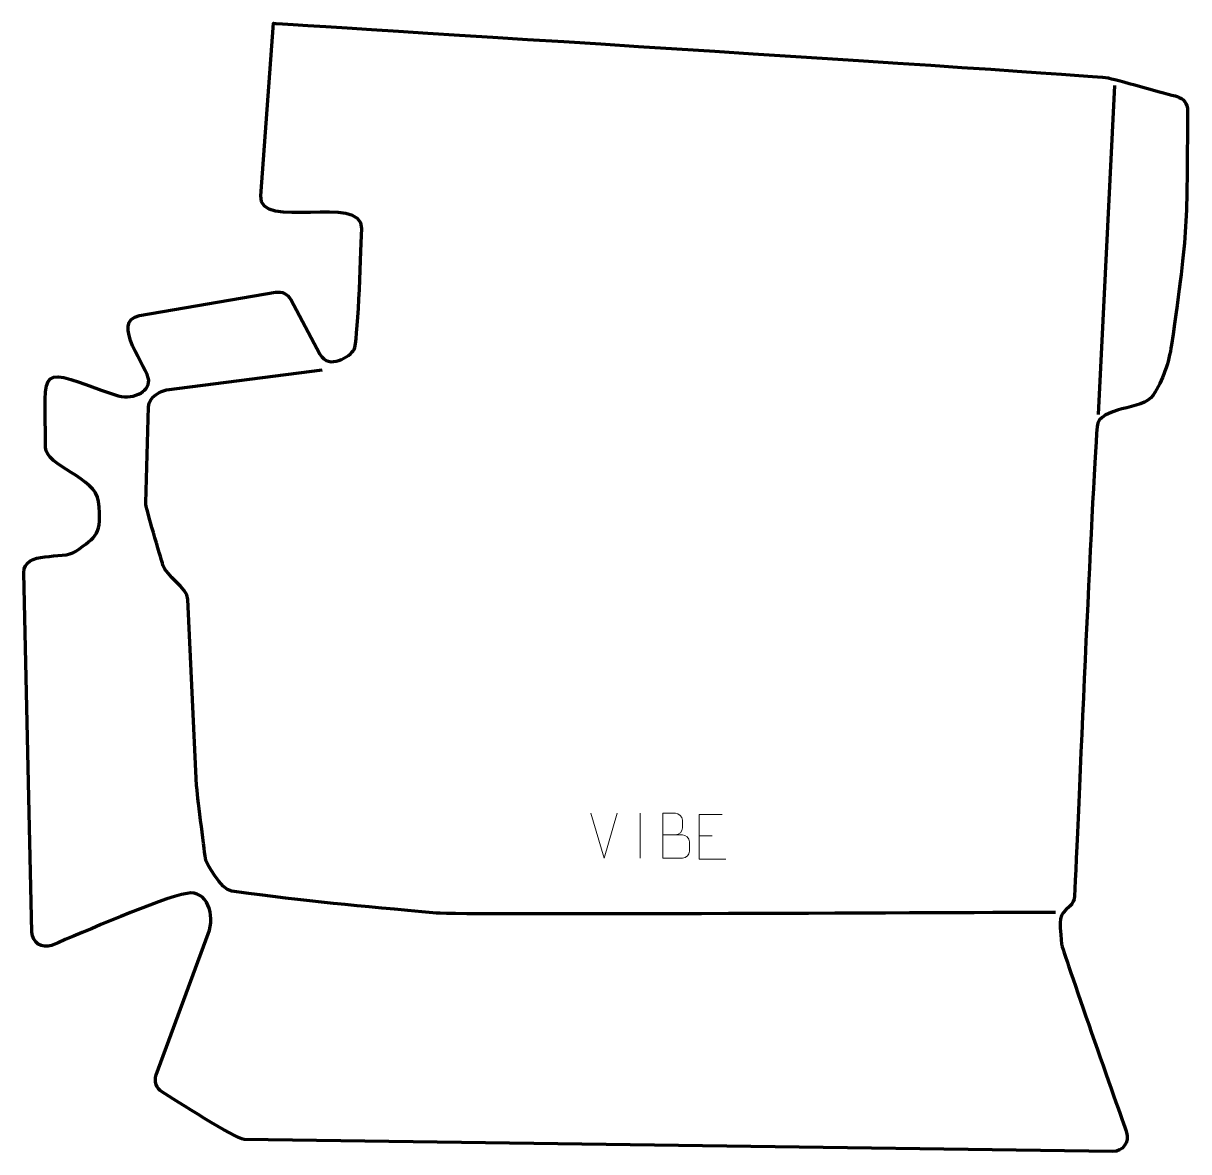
# Model space of a CAD drawing. Header units: millimetres. Extents: x -324 to 324, y -314 to 314.
import ezdxf

# ---------------------------------------------------------------- set-up
doc = ezdxf.new("R2010")
doc.units = ezdxf.units.MM
doc.header["$MEASUREMENT"] = 0
for name, color, linetype in [('layer 1', 7, 'Continuous'), ('layer 2', 7, 'Continuous'), ('layer 3', 7, 'Continuous')]:
    doc.layers.add(name, color=color, linetype=linetype)

msp = doc.modelspace()

# ---------------------------------------------------------------- linework, layer by layer
at = {"layer": 'layer 1', "color": 250, "lineweight": 9}
for points in [[(-0.8721, -150.5469), (-0.8721, -150.5469), (-8.1939, -125.5933), (-8.1939, -125.5933)], [(6.4498, -125.5933), (6.4498, -125.5933), (-0.872, -150.5469), (-0.872, -150.5469)], [(19.1279, -125.583), (19.1279, -125.583), (19.1279, -150.5571), (19.1279, -150.5571)], [(51.9597, -138.0701), (51.9597, -138.0701), (59.1278, -138.0701), (59.1278, -138.0701)]]:
    msp.add_open_spline(points, degree=3, dxfattribs=at)
for points, knots in [([(31.7457, -137.5821), (35.3843, -137.5817), (38.9714, -137.5817), (42.6108, -137.5821), (42.6108, -137.5821), (44.5862, -137.5994), (46.5098, -139.3355), (46.5098, -141.3851), (46.5098, -141.3851), (46.5094, -142.5137), (46.5094, -145.5631), (46.5098, -146.692), (46.5098, -146.692), (46.5274, -148.5499), (44.9853, -150.5638), (42.6638, -150.5469), (42.6638, -150.5469), (39.024, -150.5465), (35.3846, -150.5465), (31.7457, -150.5469), (31.7457, -150.5469), (31.7457, -142.2286), (31.7457, -133.9108), (31.7457, -125.5933), (31.7457, -125.5933), (34.1194, -125.5933), (36.4935, -125.5933), (38.8677, -125.5933), (38.8677, -125.5933), (40.5485, -125.5757), (42.6453, -127.4862), (42.663, -129.4486), (42.663, -129.4486), (42.6626, -131.5147), (42.6626, -131.6607), (42.663, -133.7272), (42.663, -133.7272), (42.6803, -135.7933), (40.8258, -137.5994), (38.8158, -137.5821)], [0, 0, 0, 0, 0.09090909, 0.09090909, 0.09090909, 0.09090909, 0.18181818, 0.18181818, 0.18181818, 0.18181818, 0.27272727, 0.27272727, 0.27272727, 0.27272727, 0.36363636, 0.36363636, 0.36363636, 0.36363636, 0.45454545, 0.45454545, 0.45454545, 0.45454545, 0.54545455, 0.54545455, 0.54545455, 0.54545455, 0.63636364, 0.63636364, 0.63636364, 0.63636364, 0.72727273, 0.72727273, 0.72727273, 0.72727273, 0.81818182, 0.81818182, 0.81818182, 0.81818182, 1, 1, 1, 1]), ([(64.8336, -126.1904), (64.8336, -126.1904), (51.9597, -126.1904), (51.9597, -126.1904), (51.9597, -126.1904), (51.9597, -126.1904), (51.9597, -151.144), (51.9597, -151.144), (51.9597, -151.144), (51.9597, -151.144), (66.8255, -151.144), (66.8255, -151.144)], [0, 0, 0, 0, 0.25, 0.25, 0.25, 0.25, 0.5, 0.5, 0.5, 0.5, 1, 1, 1, 1])]:
    msp.add_open_spline(points, degree=3, knots=knots, dxfattribs=at)
at = {"layer": 'layer 2', "color": 20, "lineweight": 70}
msp.add_open_spline([(279.3652, 283.3554), (258.4079, 285.969), (-184.7298, 313.7162), (-184.7298, 313.7162), (-184.7298, 313.7162), (-184.7298, 313.7162), (-191.7457, 217.8327), (-191.7457, 217.8327), (-191.7457, 217.8327), (-193.2265, 197.596), (-135.2101, 219.4954), (-135.6762, 199.5269), (-135.6762, 199.5269), (-136.1047, 181.2105), (-138.0014, 135.6782), (-139.8508, 132.3494), (-139.8508, 132.3494), (-141.9882, 128.5025), (-153.9966, 120.6478), (-158.8647, 129.7248), (-158.8647, 129.7248), (-158.8647, 129.7248), (-175.1281, 160.0494), (-175.1281, 160.0494), (-175.1281, 160.0494), (-176.7829, 163.1349), (-180.0779, 164.7447), (-183.5289, 164.1535), (-183.5289, 164.1535), (-183.5289, 164.1535), (-259.154, 151.1991), (-259.154, 151.1991), (-259.154, 151.1991), (-276.0679, 148.3019), (-254.2834, 121.3612), (-254.0506, 115.1727), (-254.0506, 115.1727), (-253.8054, 108.6546), (-263.4452, 103.7624), (-272.7594, 107.0321), (-272.7594, 107.0321), (-316.7119, 122.4614), (-311.6452, 125.4085), (-311.4313, 77.7667), (-311.4313, 77.7667), (-311.3856, 67.5956), (-283.3511, 61.1074), (-281.9554, 47.8477), (-281.9554, 47.8477), (-280.0075, 29.3422), (-282.8805, 28.4094), (-294.7701, 20.0048), (-294.7701, 20.0048), (-301.6411, 15.1478), (-323.8151, 20.9409), (-323.529, 8.0937), (-323.529, 8.0937), (-323.529, 8.0937), (-319.078, -191.8001), (-319.078, -191.8001), (-319.078, -191.8001), (-318.9528, -197.4197), (-313.2883, -201.1466), (-308.078, -199.0374), (-308.078, -199.0374), (-290.6116, -191.9667), (-248.2305, -172.9447), (-232.7275, -170.126), (-232.7275, -170.126), (-221.5165, -168.0876), (-217.024, -182.0305), (-220.9572, -192.695), (-220.9572, -192.695), (-220.9572, -192.695), (-249.8621, -271.0675), (-249.8621, -271.0675), (-249.8621, -271.0675), (-251.2009, -274.6975), (-249.8115, -278.672), (-246.5027, -280.6773), (-246.5027, -280.6773), (-239.9744, -284.6338), (-205.7305, -306.8562), (-201.0757, -306.9216), (-201.0757, -306.9216), (-201.0757, -306.9216), (281.903, -313.7156), (281.903, -313.7156), (281.903, -313.7156), (287.4766, -313.794), (291.4019, -308.3557), (289.5722, -303.0904), (289.5722, -303.0904), (285.8212, -292.2961), (253.6532, -201.0302), (253.449, -198.325), (253.449, -198.325), (252.2882, -182.9446), (251.4766, -183.1559), (258.0262, -177.262), (258.0262, -177.262), (259.6783, -175.7754), (260.565, -173.9013), (260.6666, -171.6811), (260.6666, -171.6811), (262.439, -132.7868), (270.3114, 52.7406), (273.2418, 89.4548), (273.2418, 89.4548), (274.1546, 100.8305), (298.7742, 98.3349), (304.338, 106.8794), (304.338, 106.8794), (309.8037, 115.2734), (313.1067, 124.9197), (314.5596, 134.9276), (314.5596, 134.9276), (324.13, 200.8494), (322.8989, 200.8878), (323.529, 265.2083), (323.529, 265.2083), (323.5651, 268.8955), (321.1905, 272.0357), (317.6328, 273.0052), (317.6328, 273.0052), (313.3996, 274.1588), (280.6995, 283.1842), (279.3652, 283.3554)], degree=3, knots=[0, 0, 0, 0, 0.03030303, 0.03030303, 0.03030303, 0.03030303, 0.06060606, 0.06060606, 0.06060606, 0.06060606, 0.09090909, 0.09090909, 0.09090909, 0.09090909, 0.12121212, 0.12121212, 0.12121212, 0.12121212, 0.15151515, 0.15151515, 0.15151515, 0.15151515, 0.18181818, 0.18181818, 0.18181818, 0.18181818, 0.21212121, 0.21212121, 0.21212121, 0.21212121, 0.24242424, 0.24242424, 0.24242424, 0.24242424, 0.27272727, 0.27272727, 0.27272727, 0.27272727, 0.3030303, 0.3030303, 0.3030303, 0.3030303, 0.33333333, 0.33333333, 0.33333333, 0.33333333, 0.36363636, 0.36363636, 0.36363636, 0.36363636, 0.39393939, 0.39393939, 0.39393939, 0.39393939, 0.42424242, 0.42424242, 0.42424242, 0.42424242, 0.45454545, 0.45454545, 0.45454545, 0.45454545, 0.48484848, 0.48484848, 0.48484848, 0.48484848, 0.51515152, 0.51515152, 0.51515152, 0.51515152, 0.54545455, 0.54545455, 0.54545455, 0.54545455, 0.57575758, 0.57575758, 0.57575758, 0.57575758, 0.60606061, 0.60606061, 0.60606061, 0.60606061, 0.63636364, 0.63636364, 0.63636364, 0.63636364, 0.66666667, 0.66666667, 0.66666667, 0.66666667, 0.6969697, 0.6969697, 0.6969697, 0.6969697, 0.72727273, 0.72727273, 0.72727273, 0.72727273, 0.75757576, 0.75757576, 0.75757576, 0.75757576, 0.78787879, 0.78787879, 0.78787879, 0.78787879, 0.81818182, 0.81818182, 0.81818182, 0.81818182, 0.84848485, 0.84848485, 0.84848485, 0.84848485, 0.87878788, 0.87878788, 0.87878788, 0.87878788, 0.90909091, 0.90909091, 0.90909091, 0.90909091, 0.93939394, 0.93939394, 0.93939394, 0.93939394, 1, 1, 1, 1], dxfattribs=at)
at = {"layer": 'layer 3', "color": 187, "lineweight": 70}
msp.add_open_spline([(282.8974, 279.2142), (282.8974, 279.2142), (273.7959, 96.1222), (273.7959, 96.1222)], degree=3, dxfattribs=at)
msp.add_open_spline([(250.0893, -180.7374), (210.9074, -180.7856), (-81.1282, -182.3059), (-94.0256, -181.1269), (-94.0256, -181.1269), (-138.5926, -177.0528), (-164.4808, -174.8303), (-207.8836, -168.9308), (-207.8836, -168.9308), (-213.9494, -168.1063), (-222.3325, -152.9478), (-222.5905, -150.7981), (-222.5905, -150.7981), (-223.3966, -144.0804), (-227.2409, -114.4451), (-227.4443, -110.1766), (-227.4443, -110.1766), (-227.4443, -110.1766), (-232.3735, -6.6631), (-232.3735, -6.6631), (-232.3735, -6.6631), (-232.6875, -0.0703), (-244.4868, 6.6426), (-246.1516, 12.4001), (-246.1516, 12.4001), (-247.5501, 17.2364), (-255.8361, 44.268), (-255.7582, 46.996), (-255.7582, 46.996), (-255.7582, 46.996), (-254.2313, 100.4376), (-254.2313, 100.4376), (-254.2313, 100.4376), (-254.068, 106.1534), (-247.0222, 109.4894), (-244.1338, 109.8644), (-244.1338, 109.8644), (-244.1338, 109.8644), (-157.5805, 121.0997), (-157.5805, 121.0997)], degree=3, knots=[0, 0, 0, 0, 0.09090909, 0.09090909, 0.09090909, 0.09090909, 0.18181818, 0.18181818, 0.18181818, 0.18181818, 0.27272727, 0.27272727, 0.27272727, 0.27272727, 0.36363636, 0.36363636, 0.36363636, 0.36363636, 0.45454545, 0.45454545, 0.45454545, 0.45454545, 0.54545455, 0.54545455, 0.54545455, 0.54545455, 0.63636364, 0.63636364, 0.63636364, 0.63636364, 0.72727273, 0.72727273, 0.72727273, 0.72727273, 0.81818182, 0.81818182, 0.81818182, 0.81818182, 1, 1, 1, 1], dxfattribs=at)

doc.saveas('drawing.dxf')
